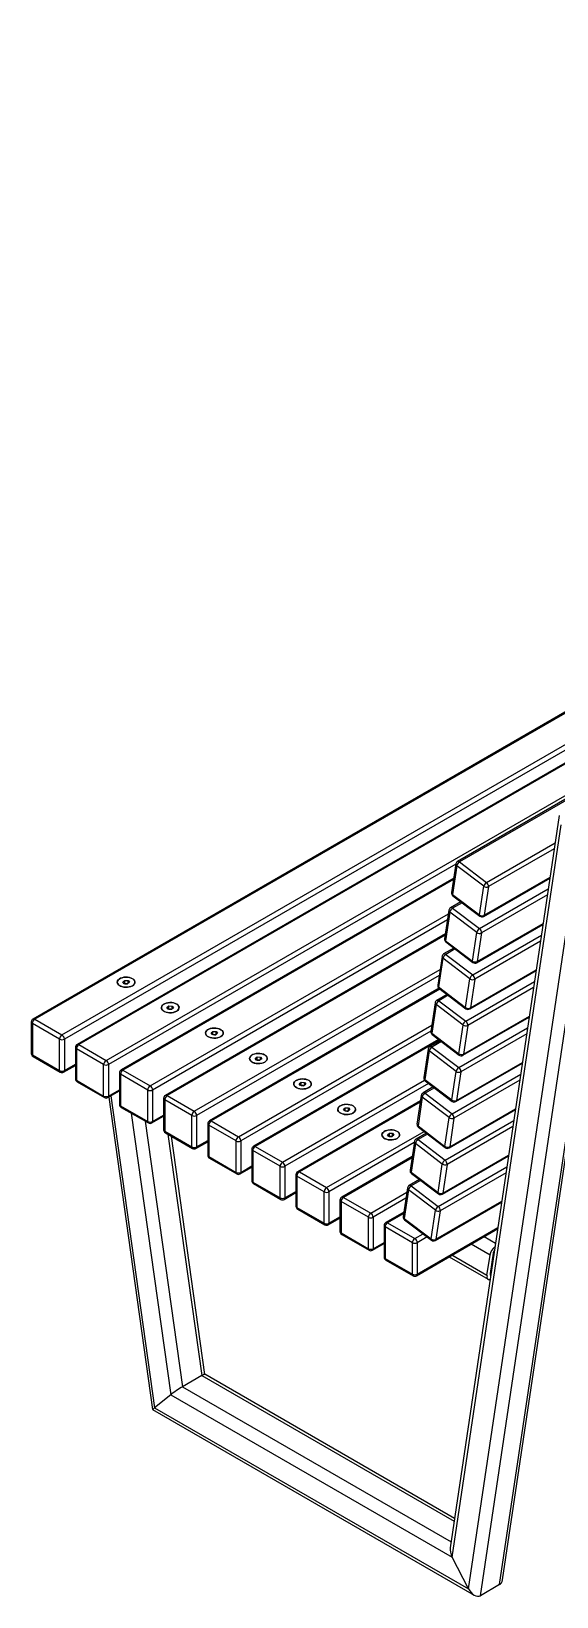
# Model space of a CAD drawing. Header units: millimetres. Extents: x 2692 to 8632, y -671 to 3529.
# Drawn here: x 6106 to 6569, y 829 to 2210 of the extents above; entities that cross this region are included whole.
import ezdxf

# ---------------------------------------------------------------- set-up
doc = ezdxf.new("R2010")
doc.units = ezdxf.units.MM

# ---------------------------------------------------------------- blocks, each defined once
blk = doc.blocks.new('izometria')
for p, q in [((-1554.9, 1984), (-2823.4, 1251.7)), ((-1553, 1983.6), (-2821.6, 1251.3)), ((-1929.1, 1844.9), (-3197.7, 1112.6)), ((-1927.6, 1844.8), (-3196.2, 1112.5)), ((-3172.2, 1098.6), (-1903.6, 1830.9)), ((-1901.5, 1827.2), (-3170, 1094.9)), ((-1890.3, 1822.5), (-3158.8, 1090.2)), ((-1888.8, 1822.3), (-3157.3, 1090)), ((-3133.3, 1076.1), (-1864.7, 1808.4)), ((-2733.6, 1292.3), (-2829.9, 646.2)), ((-2828.2, 637.9), (-2732, 1284)), ((-2797.8, 1233.2), (-2737.2, 1268.2)), ((-2738, 1262.9), (-2796.1, 1229.4)), ((-2824.9, 1249.2), (-3131.1, 1072.5)), ((-2824.9, 1249.5), (-2828.6, 1224.3)), ((-2824, 1247.8), (-2827.8, 1222.6)), ((-2800.3, 1229.8), (-2824, 1247.8)), ((-2821.6, 1251.3), (-2797.8, 1233.2)), ((-2813.7, 609.9), (-2717.5, 1256)), ((-2803.2, 603.9), (-2707.3, 1247.5)), ((-2826.7, 1236.9), (-3119.9, 1067.7)), ((-2826.9, 1235.8), (-3118.4, 1067.6)), ((-2804, 1204.5), (-2800.3, 1229.8)), ((-2800.4, 1203.2), (-2741.9, 1237)), ((-2799.8, 1204.2), (-2741.8, 1237.7)), ((-2796.1, 1229.4), (-2799.8, 1204.2)), ((-2786.2, 613.7), (-2693.1, 1239.2)), ((-2783.7, 617.9), (-2691.3, 1238.2)), ((-2820.4, 1216.1), (-2829.5, 1210.8)), ((-2827.8, 1222.6), (-2804, 1204.5)), ((-2827.5, 1221.4), (-2803.7, 1203.4)), ((-2803.9, 1192.4), (-2743.3, 1227.4)), ((-2744.1, 1222.1), (-2802.1, 1188.6)), ((-3094.4, 1053.7), (-2831.4, 1205.5)), ((-2831, 1208.7), (-2834.7, 1183.4)), ((-2830.1, 1207), (-2833.9, 1181.7)), ((-2806.4, 1188.9), (-2830.1, 1207)), ((-2819.4, 1215.2), (-2827.7, 1210.5)), ((-2827.7, 1210.5), (-2803.9, 1192.4)), ((-2832.2, 1200.1), (-3092.2, 1050)), ((-2834.1, 1187.8), (-3081, 1045.3)), ((-2810.1, 1163.7), (-2806.4, 1188.9)), ((-2806.5, 1162.3), (-2748, 1196.1)), ((-2805.9, 1163.3), (-2747.9, 1196.8)), ((-2802.1, 1188.6), (-2805.9, 1163.3)), ((-2834.2, 1186.7), (-3079.5, 1045.1)), ((-2826.5, 1175.2), (-2835.6, 1170)), ((-2833.9, 1181.7), (-2810.1, 1163.7)), ((-2825.4, 1174.4), (-2833.7, 1169.6)), ((-2833.6, 1180.6), (-2809.8, 1162.5)), ((-2810, 1151.6), (-2749.4, 1186.5)), ((-2750.2, 1181.3), (-2808.2, 1147.7)), ((-2837, 1167.8), (-2840.8, 1142.6)), ((-2836.2, 1166.2), (-2840, 1140.9)), ((-2812.5, 1148.1), (-2836.2, 1166.2)), ((-2833.7, 1169.6), (-2810, 1151.6)), ((-3118.5, 1145.3), (-3116.8, 1146.6)), ((-3116.8, 1146.6), (-3113.9, 1146.5)), ((-3116.8, 1143.8), (-3116.8, 1146.6)), ((-3113.9, 1146.5), (-3112.7, 1145)), ((-3113.9, 1144), (-3113.9, 1146.5)), ((-3055.5, 1031.2), (-2838.8, 1156.3)), ((-2839.5, 1151), (-3053.4, 1027.6)), ((-2816.2, 1122.9), (-2812.5, 1148.1)), ((-2812.6, 1121.5), (-2754, 1155.3)), ((-2812, 1122.5), (-2753.9, 1156)), ((-2808.2, 1147.7), (-2812, 1122.5)), ((-3117.3, 1143.8), (-3118.5, 1145.3)), ((-3114.4, 1143.6), (-3117.3, 1143.8)), ((-3116.8, 1143.7), (-3116.8, 1143.8)), ((-3116.8, 1143.8), (-3115.3, 1143.7)), ((-3115.3, 1143.7), (-3114.3, 1143.6)), ((-3112.7, 1145), (-3114.4, 1143.6)), ((-2839.6, 1139.7), (-3042.1, 1022.8)), ((-2838.9, 1139.1), (-3040.6, 1022.7)), ((-2832.6, 1134.4), (-2841.7, 1129.1)), ((-2840, 1140.9), (-2816.2, 1122.9)), ((-2831.5, 1133.6), (-2839.8, 1128.8)), ((-2839.7, 1139.7), (-2815.9, 1121.7)), ((-2816.1, 1110.7), (-2755.5, 1145.7)), ((-2756.3, 1140.4), (-2814.3, 1106.9)), ((-3079.6, 1122.8), (-3077.9, 1124.2)), ((-3078.4, 1121.3), (-3079.6, 1122.8)), ((-3075.5, 1121.1), (-3078.4, 1121.3)), ((-3078, 1121.3), (-3077.9, 1121.3)), ((-3077.9, 1124.2), (-3075, 1124)), ((-3077.9, 1121.3), (-3077.9, 1124.2)), ((-3077.9, 1121.3), (-3076.4, 1121.2)), ((-3076.4, 1121.2), (-3075.4, 1121.2)), ((-3073.8, 1122.5), (-3075.5, 1121.1)), ((-3075, 1124), (-3073.8, 1122.5)), ((-3075, 1121.5), (-3075, 1124)), ((-2843.1, 1127), (-2846.9, 1101.7)), ((-2842.3, 1125.3), (-2846, 1100.1)), ((-2818.5, 1107.3), (-2842.3, 1125.3)), ((-2839.8, 1128.8), (-2816.1, 1110.7)), ((-3199.2, 1110), (-3199.2, 1082.2)), ((-3174.3, 1094.9), (-3198.3, 1108.8)), ((-3198.3, 1108.8), (-3198.3, 1081)), ((-3196.2, 1112.5), (-3172.2, 1098.6)), ((-3016.6, 1008.8), (-2846.1, 1107.2)), ((-2822.3, 1082), (-2818.5, 1107.3)), ((-2822.2, 1069.9), (-2761.6, 1104.9)), ((-2818.7, 1080.6), (-2760.1, 1114.4)), ((-2818.1, 1081.6), (-2760, 1115.2)), ((-2814.3, 1106.9), (-2818.1, 1081.6)), ((-3174.3, 1067.1), (-3174.3, 1094.9)), ((-3170, 1094.9), (-3170, 1067.1)), ((-3040.7, 1100.4), (-3039, 1101.7)), ((-3039.5, 1098.9), (-3040.7, 1100.4)), ((-3036.6, 1098.7), (-3039.5, 1098.9)), ((-3039.1, 1098.8), (-3039, 1098.9)), ((-3039, 1101.7), (-3036.1, 1101.6)), ((-3039, 1098.9), (-3039, 1101.7)), ((-3039, 1098.9), (-3037.6, 1098.8)), ((-3037.6, 1098.8), (-3036.5, 1098.7)), ((-3034.9, 1100.1), (-3036.6, 1098.7)), ((-3036.1, 1101.6), (-3034.9, 1100.1)), ((-3036.1, 1099.1), (-3036.1, 1101.6)), ((-2846.9, 1101.9), (-3014.5, 1005.1)), ((-2840, 1094.6), (-3003.2, 1000.4)), ((-2839.3, 1094), (-3001.7, 1000.2)), ((-2838.7, 1093.5), (-2847.7, 1088.3)), ((-2846, 1100.1), (-2822.3, 1082)), ((-2837.6, 1092.7), (-2845.9, 1087.9)), ((-2845.7, 1098.9), (-2822, 1080.8)), ((-2762.3, 1099.6), (-2820.4, 1066)), ((-3198.3, 1081), (-3174.3, 1067.1)), ((-3197.7, 1079.7), (-3173.7, 1065.8)), ((-3160.3, 1087.6), (-3160.3, 1059.8)), ((-3135.4, 1072.5), (-3159.4, 1086.3)), ((-3159.4, 1086.3), (-3159.4, 1058.6)), ((-3157.3, 1090), (-3133.3, 1076.1)), ((-3001.8, 1077.9), (-3000.1, 1079.3)), ((-3000.6, 1076.4), (-3001.8, 1077.9)), ((-3000.1, 1079.3), (-2997.2, 1079.1)), ((-3000.1, 1076.4), (-3000.1, 1079.3)), ((-2996, 1077.6), (-2997.7, 1076.2)), ((-2997.2, 1079.1), (-2996, 1077.6)), ((-2997.2, 1076.6), (-2997.2, 1079.1)), ((-2849.2, 1086.1), (-2853, 1060.9)), ((-2848.4, 1084.5), (-2852.1, 1059.2)), ((-2824.6, 1066.4), (-2848.4, 1084.5)), ((-2845.9, 1087.9), (-2822.2, 1069.9)), ((-3170.7, 1065.8), (-3160.3, 1071.7)), ((-3170, 1067.1), (-3160.3, 1072.8)), ((-3135.4, 1044.7), (-3135.4, 1072.5)), ((-3131.1, 1072.5), (-3131.1, 1044.7)), ((-3121.4, 1065.1), (-3121.4, 1037.3)), ((-3096.5, 1050), (-3120.5, 1063.9)), ((-3120.5, 1063.9), (-3120.5, 1036.1)), ((-3118.4, 1067.6), (-3094.4, 1053.7)), ((-2997.7, 1076.2), (-3000.6, 1076.4)), ((-3000.2, 1076.4), (-3000.1, 1076.4)), ((-3000.1, 1076.4), (-2998.7, 1076.3)), ((-2998.7, 1076.3), (-2997.7, 1076.3)), ((-2828.4, 1041.2), (-2824.6, 1066.4)), ((-2828.2, 1029), (-2767.6, 1064)), ((-2824.8, 1039.8), (-2766.2, 1073.6)), ((-2824.2, 1040.8), (-2766.1, 1074.3)), ((-2820.4, 1066), (-2824.2, 1040.8)), ((-3159.4, 1058.6), (-3135.4, 1044.7)), ((-3158.8, 1057.2), (-3134.8, 1043.3)), ((-3131.1, 1044.7), (-3121.4, 1050.3)), ((-3096.5, 1022.2), (-3096.5, 1050)), ((-3092.2, 1050), (-3092.2, 1022.2)), ((-2977.7, 986.3), (-2852.4, 1058.7)), ((-2848.9, 1055.8), (-2975.6, 982.7)), ((-2962.9, 1055.5), (-2961.2, 1056.8)), ((-2961.7, 1054), (-2962.9, 1055.5)), ((-2958.8, 1053.8), (-2961.7, 1054)), ((-2961.3, 1053.9), (-2961.2, 1054)), ((-2961.2, 1056.8), (-2958.3, 1056.7)), ((-2961.2, 1054), (-2961.2, 1056.8)), ((-2961.2, 1054), (-2959.8, 1053.9)), ((-2959.8, 1053.9), (-2958.8, 1053.8)), ((-2957.1, 1055.1), (-2958.8, 1053.8)), ((-2958.3, 1056.7), (-2957.1, 1055.1)), ((-2958.3, 1054.2), (-2958.3, 1056.7)), ((-2844.8, 1052.7), (-2853.8, 1047.4)), ((-2852.1, 1059.2), (-2828.4, 1041.2)), ((-2843.7, 1051.9), (-2852, 1047.1)), ((-2851.8, 1058.1), (-2828.1, 1040)), ((-2768.4, 1058.7), (-2826.5, 1025.2)), ((-3131.8, 1043.3), (-3121.4, 1049.3)), ((-3130.9, 1043.8), (-3092.2, 768)), ((-3129.1, 1044.9), (-3090.5, 769.7)), ((-3120.5, 1036.1), (-3096.5, 1022.2)), ((-3082.5, 1042.7), (-3082.5, 1014.9)), ((-3057.6, 1027.6), (-3081.6, 1041.4)), ((-3081.6, 1041.4), (-3081.6, 1013.7)), ((-3079.5, 1045.1), (-3055.5, 1031.2)), ((-2856, 1040.4), (-2964.3, 977.9)), ((-2856.2, 1039.3), (-2962.8, 977.8)), ((-2855.3, 1045.3), (-2859.1, 1020)), ((-2854.4, 1043.6), (-2858.2, 1018.4)), ((-2830.7, 1025.6), (-2854.4, 1043.6)), ((-2852, 1047.1), (-2828.2, 1029)), ((-3119.9, 1034.7), (-3095.9, 1020.9)), ((-3111.1, 1029.7), (-3076.3, 781.1)), ((-3098.7, 1022.5), (-3065.9, 788.2)), ((-3092.9, 1020.9), (-3082.5, 1026.8)), ((-3092.2, 1022.2), (-3082.5, 1027.9)), ((-3057.6, 999.8), (-3057.6, 1027.6)), ((-3053.4, 1027.6), (-3053.4, 999.8)), ((-3040.6, 1022.7), (-3016.6, 1008.8)), ((-2924, 1033), (-2922.3, 1034.4)), ((-2922.8, 1031.5), (-2924, 1033)), ((-2919.9, 1031.3), (-2922.8, 1031.5)), ((-2922.4, 1031.5), (-2922.3, 1031.5)), ((-2922.3, 1034.4), (-2919.4, 1034.2)), ((-2922.3, 1031.5), (-2922.3, 1034.4)), ((-2922.3, 1031.5), (-2920.9, 1031.4)), ((-2920.9, 1031.4), (-2919.9, 1031.4)), ((-2918.2, 1032.7), (-2919.9, 1031.3)), ((-2919.4, 1034.2), (-2918.2, 1032.7)), ((-2919.4, 1031.7), (-2919.4, 1034.2)), ((-2834.5, 1000.3), (-2830.7, 1025.6)), ((-2834.3, 988.2), (-2773.7, 1023.2)), ((-2830.8, 998.9), (-2772.3, 1032.7)), ((-2830.2, 1000), (-2772.2, 1033.5)), ((-2826.5, 1025.2), (-2830.2, 1000)), ((-3081.6, 1013.7), (-3057.6, 999.8)), ((-3081, 1012.3), (-3057, 998.4)), ((-3078.8, 1011), (-3048.9, 798)), ((-3046.2, 799.1), (-3075.7, 1009.2)), ((-3043.6, 1020.2), (-3043.6, 992.4)), ((-3018.7, 1005.1), (-3042.8, 1019)), ((-3042.8, 1019), (-3042.8, 991.2)), ((-2938.8, 963.9), (-2852.9, 1013.4)), ((-2885.1, 1010.6), (-2883.4, 1011.9)), ((-2883.9, 1009), (-2885.1, 1010.6)), ((-2881, 1008.9), (-2883.9, 1009)), ((-2883.5, 1009), (-2883.4, 1009.1)), ((-2883.4, 1011.9), (-2880.6, 1011.8)), ((-2883.4, 1009.1), (-2883.4, 1011.9)), ((-2883.4, 1009.1), (-2882, 1009)), ((-2882, 1009), (-2881, 1008.9)), ((-2879.4, 1010.2), (-2881, 1008.9)), ((-2880.6, 1011.8), (-2879.4, 1010.2)), ((-2880.6, 1009.3), (-2880.6, 1011.8)), ((-2850.8, 1011.8), (-2859.9, 1006.6)), ((-2858.2, 1018.4), (-2834.5, 1000.3)), ((-2849.8, 1011), (-2858.1, 1006.2)), ((-2857.9, 1017.2), (-2834.2, 999.2)), ((-2774.5, 1017.9), (-2832.6, 984.4)), ((-3054, 998.4), (-3043.6, 1004.4)), ((-3053.4, 999.8), (-3043.6, 1005.4)), ((-3018.7, 977.3), (-3018.7, 1005.1)), ((-3014.5, 1005.1), (-3014.5, 977.3)), ((-3004.7, 997.8), (-3004.7, 970)), ((-2979.8, 982.7), (-3003.9, 996.5)), ((-3003.9, 996.5), (-3003.9, 968.8)), ((-3001.7, 1000.2), (-2977.7, 986.3)), ((-2861.5, 1003.6), (-2936.7, 960.2)), ((-2861.4, 1004.4), (-2865.1, 979.2)), ((-2860.5, 1002.8), (-2864.3, 977.5)), ((-2836.8, 984.7), (-2860.5, 1002.8)), ((-2858.1, 1006.2), (-2834.3, 988.2)), ((-3042.8, 991.2), (-3018.7, 977.3)), ((-3042.1, 989.8), (-3018.1, 976)), ((-3015.1, 976), (-3004.7, 981.9)), ((-3014.5, 977.3), (-3004.7, 983)), ((-2979.8, 954.9), (-2979.8, 982.7)), ((-2975.6, 982.7), (-2975.6, 954.9)), ((-2863.3, 991.3), (-2925.5, 955.5)), ((-2863.5, 990.2), (-2924, 955.3)), ((-2840.5, 959.5), (-2836.8, 984.7)), ((-2840.4, 947.3), (-2779.8, 982.3)), ((-2836.9, 958.1), (-2778.4, 991.9)), ((-2836.3, 959.1), (-2778.3, 992.6)), ((-2832.6, 984.4), (-2836.3, 959.1)), ((-3003.9, 968.8), (-2979.8, 954.9)), ((-3003.2, 967.4), (-2979.2, 953.5)), ((-2965.8, 975.3), (-2965.8, 947.5)), ((-2940.9, 960.2), (-2965, 974.1)), ((-2965, 974.1), (-2965, 946.3)), ((-2962.8, 977.8), (-2938.8, 963.9)), ((-2856.9, 971), (-2866, 965.8)), ((-2864.3, 977.5), (-2840.5, 959.5)), ((-2855.9, 970.2), (-2864.2, 965.4)), ((-2864, 976.4), (-2840.2, 958.3)), ((-2780.6, 977), (-2838.7, 943.5)), ((-2976.2, 953.5), (-2965.8, 959.5)), ((-2975.6, 954.9), (-2965.8, 960.5)), ((-2940.9, 932.4), (-2940.9, 960.2)), ((-2936.7, 960.2), (-2936.7, 932.4)), ((-2924, 955.3), (-2899.9, 941.4)), ((-2899.9, 941.4), (-2868, 959.8)), ((-2868.8, 954.5), (-2897.8, 937.7)), ((-2867.5, 963.6), (-2871.2, 938.3)), ((-2866.6, 961.9), (-2870.4, 936.7)), ((-2842.9, 943.9), (-2866.6, 961.9)), ((-2864.2, 965.4), (-2840.4, 947.3)), ((-2965, 946.3), (-2940.9, 932.4)), ((-2964.3, 944.9), (-2940.3, 931.1)), ((-2927, 952.9), (-2927, 925.1)), ((-2902, 937.7), (-2926.1, 951.6)), ((-2926.1, 951.6), (-2926.1, 923.9)), ((-2870.6, 942.2), (-2886.6, 933)), ((-2870.8, 941.1), (-2885.1, 932.9)), ((-2846.6, 918.6), (-2842.9, 943.9)), ((-2843, 917.3), (-2784.5, 951.1)), ((-2842.4, 918.3), (-2784.4, 951.8)), ((-2838.7, 943.5), (-2842.4, 918.3)), ((-2937.3, 931.1), (-2927, 937)), ((-2936.7, 932.4), (-2927, 938.1)), ((-2902, 910), (-2902, 937.7)), ((-2897.8, 937.7), (-2897.8, 910)), ((-2888.1, 930.4), (-2888.1, 902.6)), ((-2863.1, 915.3), (-2887.2, 929.2)), ((-2887.2, 929.2), (-2887.2, 901.4)), ((-2885.1, 932.9), (-2861, 919)), ((-2870.4, 936.7), (-2846.6, 918.6)), ((-2870.1, 935.5), (-2846.3, 917.5)), ((-2859.5, 886.2), (-2788, 927.5)), ((-2858.9, 887.5), (-2787.8, 928.6)), ((-2926.1, 923.9), (-2902, 910)), ((-2925.5, 922.5), (-2901.4, 908.6)), ((-2898.4, 908.6), (-2888.1, 914.6)), ((-2897.8, 910), (-2888.1, 915.6)), ((-2863.1, 887.5), (-2863.1, 915.3)), ((-2861, 919), (-2853.8, 923.1)), ((-2850.1, 920.4), (-2858.9, 915.3)), ((-2858.9, 915.3), (-2858.9, 887.5)), ((-2794.7, 904.4), (-2811.4, 914)), ((-2789.9, 914.6), (-2800, 920.5)), ((-2887.2, 901.4), (-2863.1, 887.5)), ((-2886.6, 900), (-2862.5, 886.2)), ((-2830.7, 902.8), (-2796.4, 883)), ((-2797.4, 886.3), (-2828.3, 904.2)), ((-2797.4, 886.3), (-2794.7, 904.4)), ((-2791.9, 906), (-2794.6, 888)), ((-2791.2, 905.6), (-2791.9, 906)), ((-2793.9, 887.6), (-2794.6, 888)), ((-3048.9, 798), (-3065.9, 788.2)), ((-3065.9, 788.2), (-2829.1, 651.5)), ((-3048.9, 798), (-2826.4, 669.5)), ((-2826, 672), (-3046.3, 799.2)), ((-3076.3, 781.1), (-3090.5, 769.7)), ((-3076.3, 781.1), (-2828.2, 637.9)), ((-3092.2, 768), (-2808.6, 604.3)), ((-3090.5, 769.7), (-2813.7, 609.9)), ((-2813.7, 609.9), (-2828.2, 637.9)), ((-2786.2, 613.7), (-2803.2, 603.9))]:
    blk.add_line(p, q)
at = {"flags": 128}
for points in [[(-3122.7, 1143.3), (-3121.8, 1142.4), (-3120.7, 1141.7), (-3119.3, 1141.2), (-3117.7, 1140.8), (-3116.1, 1140.6), (-3114.4, 1140.7), (-3112.8, 1140.9), (-3111.3, 1141.4), (-3110, 1142), (-3108.9, 1142.8), (-3108.2, 1143.7), (-3107.9, 1144.6), (-3107.8, 1145.6), (-3108.2, 1146.5), (-3108.9, 1147.4), (-3109.9, 1148.2), (-3111.2, 1148.8), (-3112.7, 1149.3), (-3114.3, 1149.5), (-3115.9, 1149.6), (-3117.6, 1149.5), (-3119.2, 1149.1), (-3120.6, 1148.6), (-3121.7, 1147.9), (-3122.6, 1147), (-3123.2, 1146.1), (-3123.4, 1145.1), (-3123.2, 1144.2), (-3122.7, 1143.3)], [(-3110.1, 1141.9), (-3111.4, 1141.3), (-3112.9, 1140.9), (-3114.5, 1140.7), (-3116.2, 1140.6), (-3117.9, 1140.8), (-3119.4, 1141.2), (-3120.8, 1141.8), (-3121.9, 1142.5), (-3122.7, 1143.3), (-3123.2, 1144.3), (-3123.4, 1145.2), (-3123.1, 1146.2), (-3122.6, 1147.1), (-3121.7, 1147.9), (-3120.5, 1148.6), (-3119, 1149.1), (-3117.5, 1149.5), (-3115.8, 1149.6), (-3114.1, 1149.5), (-3112.5, 1149.2), (-3111, 1148.8), (-3109.8, 1148.1), (-3108.8, 1147.3), (-3108.1, 1146.4), (-3107.8, 1145.5), (-3107.9, 1144.5), (-3108.3, 1143.6), (-3109, 1142.7), (-3110.1, 1141.9)], [(-3083.8, 1120.8), (-3082.9, 1120), (-3081.8, 1119.3), (-3080.4, 1118.7), (-3078.8, 1118.3), (-3077.2, 1118.2), (-3075.5, 1118.2), (-3073.9, 1118.5), (-3072.4, 1118.9), (-3071.1, 1119.6), (-3070.1, 1120.3), (-3069.3, 1121.2), (-3069, 1122.1), (-3068.9, 1123.1), (-3069.3, 1124.1), (-3070, 1125), (-3071, 1125.7), (-3072.3, 1126.4), (-3073.8, 1126.8), (-3075.4, 1127.1), (-3077.1, 1127.2), (-3078.7, 1127), (-3080.3, 1126.7), (-3081.7, 1126.1), (-3082.9, 1125.4), (-3083.7, 1124.6), (-3084.3, 1123.7), (-3084.5, 1122.7), (-3084.3, 1121.7), (-3083.8, 1120.8)], [(-3071.2, 1119.5), (-3072.5, 1118.9), (-3074, 1118.4), (-3075.6, 1118.2), (-3077.3, 1118.2), (-3079, 1118.4), (-3080.5, 1118.8), (-3081.9, 1119.3), (-3083, 1120), (-3083.8, 1120.9), (-3084.3, 1121.8), (-3084.5, 1122.8), (-3084.2, 1123.8), (-3083.7, 1124.7), (-3082.8, 1125.5), (-3081.6, 1126.2), (-3080.2, 1126.7), (-3078.6, 1127), (-3076.9, 1127.2), (-3075.2, 1127.1), (-3073.6, 1126.8), (-3072.2, 1126.3), (-3070.9, 1125.7), (-3069.9, 1124.9), (-3069.3, 1124), (-3068.9, 1123), (-3069, 1122.1), (-3069.4, 1121.1), (-3070.1, 1120.2), (-3071.2, 1119.5)], [(-3044.9, 1098.4), (-3044, 1097.5), (-3042.9, 1096.8), (-3041.5, 1096.3), (-3039.9, 1095.9), (-3038.3, 1095.7), (-3036.6, 1095.8), (-3035, 1096), (-3033.5, 1096.5), (-3032.2, 1097.1), (-3031.2, 1097.9), (-3030.4, 1098.7), (-3030.1, 1099.7), (-3030.1, 1100.7), (-3030.4, 1101.6), (-3031.1, 1102.5), (-3032.1, 1103.3), (-3033.4, 1103.9), (-3034.9, 1104.4), (-3036.5, 1104.6), (-3038.2, 1104.7), (-3039.8, 1104.6), (-3041.4, 1104.2), (-3042.8, 1103.7), (-3044, 1103), (-3044.8, 1102.1), (-3045.4, 1101.2), (-3045.6, 1100.2), (-3045.4, 1099.3), (-3044.9, 1098.4)], [(-3032.3, 1097), (-3033.6, 1096.4), (-3035.1, 1096), (-3036.8, 1095.8), (-3038.4, 1095.7), (-3040.1, 1095.9), (-3041.6, 1096.3), (-3043, 1096.9), (-3044.1, 1097.6), (-3045, 1098.4), (-3045.4, 1099.4), (-3045.6, 1100.3), (-3045.4, 1101.3), (-3044.8, 1102.2), (-3043.9, 1103), (-3042.7, 1103.7), (-3041.3, 1104.2), (-3039.7, 1104.6), (-3038, 1104.7), (-3036.3, 1104.6), (-3034.7, 1104.3), (-3033.3, 1103.9), (-3032, 1103.2), (-3031, 1102.4), (-3030.4, 1101.5), (-3030, 1100.6), (-3030.1, 1099.6), (-3030.5, 1098.7), (-3031.2, 1097.8), (-3032.3, 1097)], [(-3006, 1075.9), (-3005.1, 1075.1), (-3004, 1074.4), (-3002.6, 1073.8), (-3001, 1073.4), (-2999.4, 1073.3), (-2997.7, 1073.3), (-2996.1, 1073.6), (-2994.6, 1074), (-2993.3, 1074.6), (-2992.3, 1075.4), (-2991.6, 1076.3), (-2991.2, 1077.2), (-2991.2, 1078.2), (-2991.5, 1079.2), (-2992.2, 1080.1), (-2993.2, 1080.8), (-2994.5, 1081.5), (-2996, 1081.9), (-2997.6, 1082.2), (-2999.3, 1082.3), (-3000.9, 1082.1), (-3002.5, 1081.7), (-3003.9, 1081.2), (-3005.1, 1080.5), (-3006, 1079.7), (-3006.5, 1078.8), (-3006.7, 1077.8), (-3006.5, 1076.8), (-3006, 1075.9)], [(-2993.4, 1074.6), (-2994.7, 1074), (-2996.2, 1073.5), (-2997.9, 1073.3), (-2999.5, 1073.3), (-3001.2, 1073.5), (-3002.7, 1073.9), (-3004.1, 1074.4), (-3005.2, 1075.1), (-3006.1, 1076), (-3006.6, 1076.9), (-3006.7, 1077.9), (-3006.5, 1078.8), (-3005.9, 1079.8), (-3005, 1080.6), (-3003.8, 1081.3), (-3002.4, 1081.8), (-3000.8, 1082.1), (-2999.1, 1082.3), (-2997.4, 1082.2), (-2995.8, 1081.9), (-2994.4, 1081.4), (-2993.1, 1080.8), (-2992.1, 1080), (-2991.5, 1079.1), (-2991.2, 1078.1), (-2991.2, 1077.2), (-2991.6, 1076.2), (-2992.4, 1075.3), (-2993.4, 1074.6)], [(-2967.1, 1053.5), (-2966.3, 1052.6), (-2965.1, 1051.9), (-2963.7, 1051.4), (-2962.2, 1051), (-2960.5, 1050.8), (-2958.8, 1050.9), (-2957.2, 1051.1), (-2955.7, 1051.6), (-2954.4, 1052.2), (-2953.4, 1053), (-2952.7, 1053.8), (-2952.3, 1054.8), (-2952.3, 1055.8), (-2952.6, 1056.7), (-2953.3, 1057.6), (-2954.3, 1058.4), (-2955.6, 1059), (-2957.1, 1059.5), (-2958.7, 1059.7), (-2960.4, 1059.8), (-2962, 1059.7), (-2963.6, 1059.3), (-2965, 1058.8), (-2966.2, 1058.1), (-2967.1, 1057.2), (-2967.6, 1056.3), (-2967.8, 1055.3), (-2967.6, 1054.4), (-2967.1, 1053.5)], [(-2954.5, 1052.1), (-2955.8, 1051.5), (-2957.3, 1051.1), (-2959, 1050.9), (-2960.7, 1050.8), (-2962.3, 1051), (-2963.9, 1051.4), (-2965.2, 1052), (-2966.3, 1052.7), (-2967.2, 1053.5), (-2967.7, 1054.5), (-2967.8, 1055.4), (-2967.6, 1056.4), (-2967, 1057.3), (-2966.1, 1058.1), (-2964.9, 1058.8), (-2963.5, 1059.3), (-2961.9, 1059.7), (-2960.2, 1059.8), (-2958.6, 1059.7), (-2956.9, 1059.4), (-2955.5, 1059), (-2954.2, 1058.3), (-2953.2, 1057.5), (-2952.6, 1056.6), (-2952.3, 1055.7), (-2952.3, 1054.7), (-2952.7, 1053.8), (-2953.5, 1052.9), (-2954.5, 1052.1)], [(-2915.6, 1029.7), (-2916.9, 1029.1), (-2918.4, 1028.6), (-2920.1, 1028.4), (-2921.8, 1028.4), (-2923.4, 1028.6), (-2925, 1028.9), (-2926.3, 1029.5), (-2927.5, 1030.2), (-2928.3, 1031.1), (-2928.8, 1032), (-2928.9, 1033), (-2928.7, 1033.9), (-2928.1, 1034.9), (-2927.2, 1035.7), (-2926, 1036.4), (-2924.6, 1036.9), (-2923, 1037.2), (-2921.3, 1037.4), (-2919.7, 1037.3), (-2918.1, 1037), (-2916.6, 1036.5), (-2915.3, 1035.9), (-2914.4, 1035.1), (-2913.7, 1034.2), (-2913.4, 1033.2), (-2913.4, 1032.3), (-2913.8, 1031.3), (-2914.6, 1030.4), (-2915.6, 1029.7)], [(-2928.2, 1031), (-2927.4, 1030.2), (-2926.2, 1029.5), (-2924.8, 1028.9), (-2923.3, 1028.5), (-2921.6, 1028.4), (-2919.9, 1028.4), (-2918.3, 1028.7), (-2916.8, 1029.1), (-2915.5, 1029.7), (-2914.5, 1030.5), (-2913.8, 1031.4), (-2913.4, 1032.3), (-2913.4, 1033.3), (-2913.7, 1034.3), (-2914.4, 1035.1), (-2915.4, 1035.9), (-2916.7, 1036.6), (-2918.2, 1037), (-2919.8, 1037.3), (-2921.5, 1037.3), (-2923.2, 1037.2), (-2924.7, 1036.8), (-2926.1, 1036.3), (-2927.3, 1035.6), (-2928.2, 1034.8), (-2928.7, 1033.9), (-2928.9, 1032.9), (-2928.7, 1031.9), (-2928.2, 1031)], [(-2889.3, 1008.6), (-2888.5, 1007.7), (-2887.3, 1007), (-2885.9, 1006.5), (-2884.4, 1006.1), (-2882.7, 1005.9), (-2881, 1006), (-2879.4, 1006.2), (-2877.9, 1006.7), (-2876.6, 1007.3), (-2875.6, 1008.1), (-2874.9, 1008.9), (-2874.5, 1009.9), (-2874.5, 1010.9), (-2874.8, 1011.8), (-2875.5, 1012.7), (-2876.5, 1013.5), (-2877.8, 1014.1), (-2879.3, 1014.6), (-2880.9, 1014.8), (-2882.6, 1014.9), (-2884.3, 1014.7), (-2885.8, 1014.4), (-2887.2, 1013.9), (-2888.4, 1013.2), (-2889.3, 1012.3), (-2889.8, 1011.4), (-2890, 1010.4), (-2889.9, 1009.5), (-2889.3, 1008.6)], [(-2876.7, 1007.2), (-2878, 1006.6), (-2879.6, 1006.2), (-2881.2, 1006), (-2882.9, 1005.9), (-2884.5, 1006.1), (-2886.1, 1006.5), (-2887.4, 1007.1), (-2888.6, 1007.8), (-2889.4, 1008.6), (-2889.9, 1009.6), (-2890, 1010.5), (-2889.8, 1011.5), (-2889.2, 1012.4), (-2888.3, 1013.2), (-2887.1, 1013.9), (-2885.7, 1014.4), (-2884.1, 1014.8), (-2882.4, 1014.9), (-2880.8, 1014.8), (-2879.2, 1014.5), (-2877.7, 1014.1), (-2876.4, 1013.4), (-2875.5, 1012.6), (-2874.8, 1011.7), (-2874.5, 1010.8), (-2874.5, 1009.8), (-2874.9, 1008.9), (-2875.7, 1008), (-2876.7, 1007.2)]]:
    blk.add_lwpolyline(points, dxfattribs=at)
for centre, radius, start, end in [((-2821.9, 1249.1), 3, 119.9973, 171.528), ((-2823.1, 1249.4), 1.83, 176.1582, 237.665), ((-2818.7, 1246.7), 5.41, 121.5387, 167.6701), ((-2822.8, 1250.1), 1.73, 45.8295, 111.3149), ((-2795, 1228.6), 5.41, 121.5389, 167.6699), ((-2797.9, 1233.1), 4.08, 233.7993, 296.2215), ((-2800.6, 1229.7), 4.5, 356.914, 52.636), ((-2825.7, 1223.8), 3, 171.528, 232.7585), ((-2826.9, 1224.1), 1.79, 175.4202, 238.4031), ((-2826.7, 1222.3), 1.17, 163.805, 225.6424), ((-2828, 1208.2), 3, 119.9973, 171.528), ((-2829.1, 1208.5), 1.83, 176.1589, 237.665), ((-2824.8, 1205.8), 5.41, 121.5388, 167.6696), ((-2828.9, 1209.2), 1.73, 45.8295, 111.3149), ((-2802.9, 1204.2), 1.17, 163.8045, 225.6427), ((-2801.6, 1207.8), 4.08, 233.7994, 296.2215), ((-2801.9, 1205.8), 3, 232.7585, 299.9973), ((-2801.1, 1204.3), 1.3, 302.5901, 356.1487), ((-2801.1, 1187.8), 5.41, 121.5387, 167.6701), ((-2804, 1192.2), 4.08, 233.7999, 296.2209), ((-2806.6, 1188.8), 4.5, 356.9134, 52.6366), ((-2831.8, 1183), 3, 171.528, 232.7585), ((-2832.9, 1183.3), 1.79, 175.4205, 238.4034), ((-2832.7, 1181.4), 1.17, 163.8067, 225.6401), ((-2834.1, 1167.4), 3, 119.9973, 171.528), ((-2835.2, 1167.7), 1.83, 176.1588, 237.6652), ((-2830.9, 1165), 5.41, 121.5389, 167.67), ((-2834.9, 1168.4), 1.73, 45.8296, 111.3163), ((-2809, 1163.4), 1.17, 163.8054, 225.6422), ((-2807.7, 1167), 4.08, 233.7999, 296.221), ((-2808, 1164.9), 3, 232.7585, 299.9973), ((-2807.2, 1163.4), 1.3, 302.584, 356.1542), ((-2807.2, 1146.9), 5.41, 121.5387, 167.6703), ((-2810, 1151.4), 4.08, 233.8002, 296.2207), ((-2812.7, 1148), 4.5, 356.9133, 52.6367), ((-3115.6, 1139.4), 4.32, 86.7609, 95.8215), ((-3115.6, 1139.6), 4.06, 77.4331, 86.9003), ((-2837.8, 1142.1), 3, 171.528, 232.7585), ((-2839, 1142.4), 1.79, 175.4207, 238.4033), ((-2838.8, 1140.6), 1.17, 163.8047, 225.6426), ((-3076.7, 1116.9), 4.32, 86.7609, 95.8215), ((-3076.7, 1117.2), 4.06, 77.4251, 86.9084), ((-2840.2, 1126.5), 3, 119.9973, 171.528), ((-2841.3, 1126.9), 1.83, 176.1582, 237.665), ((-2837, 1124.2), 5.41, 121.5387, 167.6701), ((-2841, 1127.5), 1.73, 45.8309, 111.3135), ((-2815.1, 1122.5), 1.17, 163.8067, 225.6401), ((-2813.8, 1126.1), 4.08, 233.7993, 296.2209), ((-2814.1, 1124.1), 3, 232.7585, 299.9973), ((-2813.3, 1122.6), 1.3, 302.5851, 356.1531), ((-3196.2, 1110), 3, 119.9973, 180), ((-3197.7, 1110.2), 1.51, 185.6946, 245.6255), ((-3193.7, 1108.6), 4.61, 122.6055, 177.3945), ((-3197.1, 1111.2), 1.51, 54.3824, 114.3071), ((-2813.3, 1106.1), 5.41, 121.539, 167.6698), ((-2816.1, 1110.6), 4.08, 233.7993, 296.2216), ((-2818.8, 1107.1), 4.5, 356.914, 52.636), ((-3169.7, 1094.7), 4.61, 122.6055, 177.3945), ((-3172.2, 1099), 4.61, 242.6101, 297.39), ((-3174.6, 1094.7), 4.61, 2.6057, 57.3941), ((-3037.8, 1094.5), 4.32, 86.7587, 95.8236), ((-3037.8, 1094.7), 4.06, 77.4251, 86.9084), ((-2843.9, 1101.3), 3, 171.528, 232.7585), ((-2845.1, 1101.6), 1.79, 175.4203, 238.4029), ((-2844.9, 1099.7), 1.17, 163.805, 225.6423), ((-3196.2, 1082.2), 3, 180, 240.0027), ((-3197.7, 1082.4), 1.51, 185.6946, 245.6255), ((-3196.8, 1080.9), 1.48, 173.771, 234.917), ((-3157.3, 1087.6), 3, 119.9973, 180), ((-3158.8, 1087.7), 1.51, 185.6942, 245.6258), ((-3154.8, 1086.1), 4.61, 122.6055, 177.3945), ((-3158.2, 1088.8), 1.51, 54.382, 114.3075), ((-2846.2, 1085.7), 3, 119.9973, 171.528), ((-2847.4, 1086), 1.83, 176.1585, 237.6651), ((-2843.1, 1083.3), 5.41, 121.5388, 167.67), ((-2847.1, 1086.7), 1.73, 45.8302, 111.3149), ((-2819.9, 1085.3), 4.08, 233.7993, 296.2216), ((-2821.2, 1081.7), 1.17, 163.8047, 225.6425), ((-2820.2, 1083.2), 3, 232.7585, 299.9973), ((-2819.4, 1081.7), 1.3, 302.5907, 356.1487), ((-3172.2, 1071.2), 4.61, 242.6101, 297.39), ((-3172.8, 1067), 1.44, 172.8179, 235.8702), ((-3172.2, 1068.4), 3, 240.0027, 299.9973), ((-3171.6, 1067), 1.54, 306.2582, 5.0546), ((-3130.8, 1072.2), 4.61, 122.6055, 177.3945), ((-3133.3, 1076.6), 4.61, 242.6097, 297.39), ((-3135.7, 1072.2), 4.61, 2.6057, 57.3945), ((-3118.4, 1065.1), 3, 119.9973, 180), ((-3119.9, 1065.3), 1.51, 185.6937, 245.6264), ((-3115.9, 1063.7), 4.61, 122.6055, 177.3945), ((-3119.3, 1066.3), 1.51, 54.3815, 114.308), ((-2998.9, 1072), 4.31, 86.7463, 95.8381), ((-2998.9, 1072.3), 4.07, 77.4347, 86.8987), ((-2819.3, 1065.3), 5.41, 121.5387, 167.6701), ((-2822.2, 1069.7), 4.08, 233.7996, 296.2212), ((-2824.9, 1066.3), 4.5, 356.9137, 52.6363), ((-3157.3, 1059.8), 3, 180, 240.0027), ((-3158.8, 1059.9), 1.51, 185.6942, 245.6258), ((-3158, 1058.4), 1.48, 173.771, 234.917), ((-3091.9, 1049.8), 4.61, 122.6055, 177.3945), ((-3094.4, 1054.1), 4.61, 242.6095, 297.3906), ((-3096.9, 1049.8), 4.61, 2.6051, 57.3948), ((-2960, 1049.6), 4.31, 86.7536, 95.8298), ((-2960, 1049.8), 4.06, 77.4299, 86.9035), ((-2850, 1060.4), 3, 171.528, 232.7585), ((-2851.2, 1060.7), 1.79, 175.4205, 238.4031), ((-2851, 1058.9), 1.17, 163.8049, 225.6424), ((-3133.3, 1048.8), 4.61, 242.6097, 297.39), ((-3134, 1044.5), 1.44, 172.8179, 235.8702), ((-3133.3, 1045.9), 3, 240.0027, 299.9973), ((-3132.5, 1044.5), 1.42, 303.5742, 7.7368), ((-3118.4, 1037.3), 3, 180, 240.0027), ((-3119.9, 1037.5), 1.51, 185.6937, 245.6264), ((-3119.1, 1036), 1.48, 173.771, 234.917), ((-3079.5, 1042.7), 3, 119.9973, 180), ((-3081, 1042.8), 1.51, 185.6936, 245.6257), ((-3077, 1041.2), 4.61, 122.6055, 177.3945), ((-3080.4, 1043.9), 1.51, 54.3834, 114.3061), ((-2852.3, 1044.8), 3, 119.9973, 171.528), ((-2853.5, 1045.2), 1.83, 176.1585, 237.665), ((-2849.2, 1042.5), 5.41, 121.5392, 167.6696), ((-2853.2, 1045.8), 1.73, 45.8309, 111.3142), ((-2826, 1044.5), 4.08, 233.7998, 296.221), ((-2827.3, 1040.8), 1.17, 163.8051, 225.6421), ((-2826.3, 1042.4), 3, 232.7585, 299.9973), ((-2825.5, 1040.9), 1.3, 302.5878, 356.1507), ((-3094.4, 1026.3), 4.61, 242.6095, 297.3906), ((-3095.1, 1022.1), 1.44, 172.8179, 235.8702), ((-3093.7, 1022.1), 1.42, 303.5752, 7.7377), ((-3053, 1027.3), 4.61, 122.6055, 177.3945), ((-3055.5, 1031.6), 4.61, 242.6095, 297.3906), ((-3058, 1027.3), 4.61, 2.6051, 57.3948), ((-3040.6, 1020.2), 3, 119.9973, 180), ((-3038.1, 1018.8), 4.61, 122.6055, 177.3945), ((-3041.5, 1021.4), 1.51, 54.3824, 114.3071), ((-2921.1, 1027.1), 4.32, 86.7598, 95.8225), ((-2921.1, 1027.4), 4.06, 77.4299, 86.9035), ((-2825.4, 1024.4), 5.41, 121.539, 167.6698), ((-2828.3, 1028.9), 4.08, 233.7996, 296.2212), ((-2831, 1025.4), 4.5, 356.9137, 52.6363), ((-3094.4, 1023.5), 3, 240.0027, 299.9973), ((-3079.5, 1014.9), 3, 180, 240.0027), ((-3081, 1015), 1.51, 185.6936, 245.6257), ((-3080.2, 1013.5), 1.48, 173.771, 234.917), ((-3042.1, 1020.4), 1.51, 185.6946, 245.6255), ((-3014.1, 1004.9), 4.61, 122.6055, 177.3945), ((-3019.1, 1004.9), 4.61, 2.6054, 57.3946), ((-2882.2, 1004.7), 4.31, 86.7536, 95.8298), ((-2882.2, 1004.9), 4.06, 77.4299, 86.9035), ((-2856.1, 1019.6), 3, 171.528, 232.7585), ((-2857.3, 1019.9), 1.79, 175.4203, 238.4032), ((-2857.1, 1018), 1.17, 163.8058, 225.6412), ((-3055.5, 1003.9), 4.61, 242.6095, 297.3906), ((-3056.2, 999.6), 1.44, 172.8179, 235.8702), ((-3055.5, 1001), 3, 240.0027, 299.9973), ((-3054.8, 999.6), 1.42, 303.5767, 7.7362), ((-3016.6, 1009.2), 4.61, 242.6096, 297.3903), ((-3001.7, 997.8), 3, 119.9973, 180), ((-3003.2, 997.9), 1.51, 185.6946, 245.6254), ((-2999.3, 996.3), 4.61, 122.6055, 177.3945), ((-3002.6, 999), 1.51, 54.3824, 114.3071), ((-2858.4, 1004), 3, 119.9973, 171.528), ((-2859.6, 1004.3), 1.83, 176.1592, 237.6643), ((-2855.3, 1001.6), 5.41, 121.5388, 167.67), ((-2859.3, 1005), 1.73, 45.8296, 111.3155), ((-2832.1, 1003.6), 4.08, 233.7996, 296.2213), ((-2833.3, 1000), 1.17, 163.8049, 225.6425), ((-2832.3, 1001.5), 3, 232.7585, 299.9973), ((-2831.5, 1000), 1.3, 302.5852, 356.1536), ((-3040.6, 992.4), 3, 180, 240.0027), ((-3042.1, 992.6), 1.51, 185.6946, 245.6255), ((-3041.3, 991.1), 1.48, 173.771, 234.917), ((-2975.2, 982.4), 4.61, 122.6055, 177.3945), ((-2977.7, 986.7), 4.61, 242.61, 297.39), ((-2980.2, 982.4), 4.61, 2.6058, 57.3942), ((-2831.5, 983.6), 5.41, 121.5393, 167.6696), ((-2834.4, 988), 4.08, 233.7995, 296.221), ((-2837.1, 984.6), 4.5, 356.9137, 52.6362), ((-3016.6, 981.4), 4.61, 242.6096, 297.3903), ((-3017.3, 977.2), 1.44, 172.8179, 235.8702), ((-3016.6, 978.6), 3, 240.0027, 299.9973), ((-3015.9, 977.1), 1.42, 303.5755, 7.7365), ((-3001.7, 970), 3, 180, 240.0027), ((-3003.2, 970.1), 1.51, 185.6946, 245.6254), ((-3002.4, 968.6), 1.48, 173.771, 234.917), ((-2962.8, 975.3), 3, 119.9973, 180), ((-2964.3, 975.5), 1.51, 185.6939, 245.6258), ((-2960.4, 973.9), 4.61, 122.6055, 177.3945), ((-2963.7, 976.5), 1.51, 54.3827, 114.3068), ((-2862.2, 978.7), 3, 171.528, 232.7585), ((-2863.4, 979), 1.79, 175.4207, 238.4029), ((-2863.2, 977.2), 1.17, 163.8053, 225.6419), ((-2977.7, 959), 4.61, 242.61, 297.39), ((-2978.4, 954.7), 1.44, 172.8179, 235.8702), ((-2977.7, 956.1), 3, 240.0027, 299.9973), ((-2977, 954.7), 1.47, 304.753, 6.559), ((-2936.3, 960), 4.61, 122.6055, 177.3945), ((-2938.8, 964.3), 4.61, 242.6097, 297.3903), ((-2941.3, 960), 4.61, 2.6054, 57.3945), ((-2924, 952.9), 3, 119.9973, 180), ((-2921.5, 951.4), 4.61, 122.6055, 177.3945), ((-2924.8, 954.1), 1.51, 54.3825, 114.3072), ((-2864.5, 963.2), 3, 119.9973, 171.528), ((-2865.6, 963.5), 1.83, 176.1589, 237.6647), ((-2861.3, 960.8), 5.41, 121.539, 167.6699), ((-2865.4, 964.1), 1.73, 45.8302, 111.3149), ((-2839.4, 959.1), 1.17, 163.8057, 225.6413), ((-2838.1, 962.8), 4.08, 233.7994, 296.2213), ((-2838.4, 960.7), 3, 232.7585, 299.9973), ((-2837.6, 959.2), 1.3, 302.5849, 356.1534), ((-2962.8, 947.5), 3, 180, 240.0027), ((-2964.3, 947.7), 1.51, 185.6939, 245.6258), ((-2963.5, 946.2), 1.48, 173.771, 234.917), ((-2925.5, 953), 1.51, 185.6945, 245.6254), ((-2897.4, 937.5), 4.61, 122.6055, 177.3945), ((-2902.4, 937.5), 4.61, 2.6055, 57.3945), ((-2837.6, 942.7), 5.41, 121.5388, 167.6699), ((-2840.5, 947.2), 4.08, 233.7994, 296.2213), ((-2843.1, 943.8), 4.5, 356.9136, 52.6364), ((-2938.8, 936.5), 4.61, 242.6097, 297.3903), ((-2939.5, 932.3), 1.44, 172.8179, 235.8702), ((-2938.8, 933.7), 3, 240.0027, 299.9973), ((-2938.1, 932.3), 1.44, 304.1304, 7.182), ((-2899.9, 941.8), 4.61, 242.6097, 297.3903), ((-2885.1, 930.4), 3, 119.9973, 180), ((-2886.6, 930.6), 1.51, 185.6942, 245.6257), ((-2882.6, 929), 4.61, 122.6055, 177.3945), ((-2885.9, 931.6), 1.51, 54.3824, 114.307), ((-2868.3, 937.9), 3, 171.528, 232.7585), ((-2869.4, 938.2), 1.79, 175.4205, 238.403), ((-2869.3, 936.4), 1.17, 163.8055, 225.6416), ((-2924, 925.1), 3, 180, 240.0027), ((-2925.5, 925.2), 1.51, 185.6945, 245.6254), ((-2924.6, 923.7), 1.48, 173.771, 234.917), ((-2858.5, 915.1), 4.61, 122.6055, 177.3945), ((-2861, 919.4), 4.61, 242.6097, 297.3903), ((-2863.5, 915.1), 4.61, 2.6055, 57.3945), ((-2845.5, 918.3), 1.17, 163.8055, 225.6416), ((-2844.2, 921.9), 4.08, 233.7995, 296.2212), ((-2844.5, 919.9), 3, 232.7585, 299.9973), ((-2843.7, 918.3), 1.3, 302.5856, 356.1529), ((-2899.9, 914.1), 4.61, 242.6097, 297.3903), ((-2900.6, 909.8), 1.44, 172.8179, 235.8702), ((-2899.9, 911.2), 3, 240.0027, 299.9973), ((-2899.2, 909.8), 1.43, 303.845, 7.4672), ((-2885.1, 902.6), 3, 180, 240.0027), ((-2886.6, 902.8), 1.51, 185.6942, 245.6257), ((-2885.7, 901.3), 1.48, 173.771, 234.917), ((-2861.7, 887.4), 1.44, 172.8179, 235.8702), ((-2861, 891.6), 4.61, 242.6097, 297.3903), ((-2861, 888.8), 3, 240.0027, 299.9973), ((-2860.3, 887.4), 1.44, 304.0574, 7.2547)]:
    blk.add_arc(centre, radius, start, end)
for centre, major_axis, ratio, start_param, end_param in [((-2789.1, 907.6), (4.82, 6.44), 0.480703, 1.212342, 2.413409), ((-2789.1, 907.6), (2.41, 3.22), 0.480703, 1.650353, 2.413409), ((-2791.7, 889.6), (4.82, 6.44), 0.480703, 2.413409, 3.614475), ((-2791.7, 889.6), (2.41, 3.22), 0.480703, 2.413409, 3.198888), ((-3070.6, 784.4), (7.38, 4.97), 0.075203, 0.821992, 2.392788), ((-3070.6, 784.4), (7.38, 4.97), 0.075203, 0.821992, 2.392788), ((-3053.6, 794.2), (7.38, 4.97), 0.075203, 0.036675, 0.821992), ((-3053.6, 794.2), (7.38, 4.97), 0.075203, 0.036675, 0.821992), ((-3084.8, 773), (7.38, 4.97), 0.075203, 2.392788, 3.178267), ((-3084.8, 773), (7.38, 4.97), 0.075203, 2.392788, 3.178267), ((-2822.5, 641.2), (-4.57, 9.46), 0.620683, 0.739421, 1.616692), ((-2822.5, 641.2), (-4.57, 9.46), 0.620683, 0.739421, 1.616692), ((-2808, 613.2), (-4.57, 9.46), 0.620683, 1.616692, 3.187489), ((-2808, 613.2), (-4.57, 9.46), 0.620683, 1.616692, 3.187489), ((-2791.1, 623), (-4.57, 9.46), 0.620683, 3.187489, 3.881014), ((-2791.1, 623), (-4.57, 9.46), 0.620683, 3.187489, 3.881014)]:
    blk.add_ellipse(centre, major_axis=major_axis, ratio=ratio, start_param=start_param, end_param=end_param)

msp = doc.modelspace()

# ---------------------------------------------------------------- block references
msp.add_blockref('izometria', (9305.22, 225.82))

doc.saveas('drawing.dxf')
